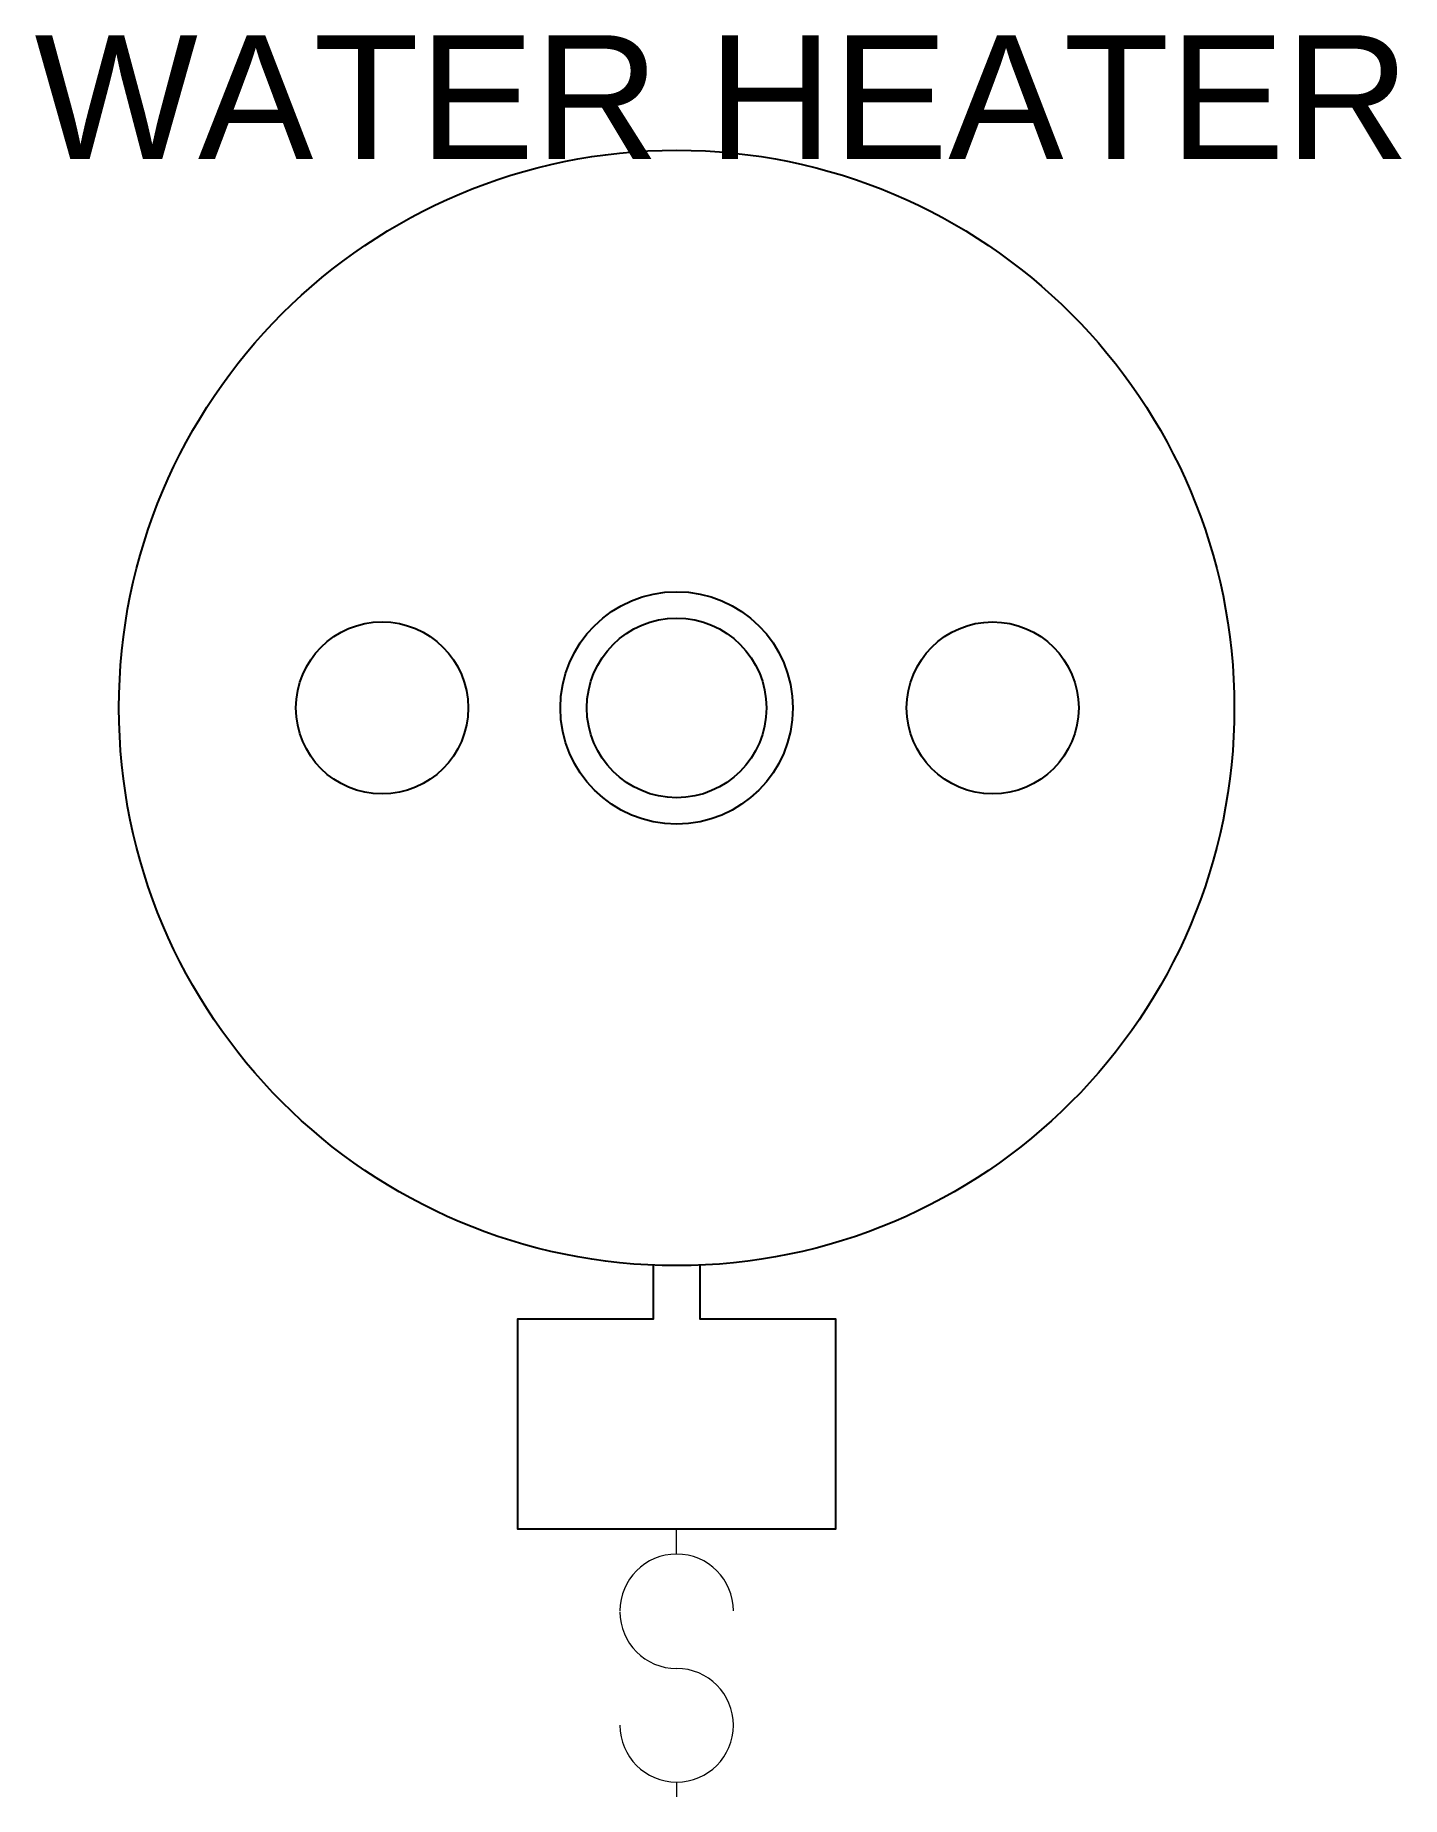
# Model space of a CAD drawing. Header units: inches. Extents: x 234.8 to 256.9, y 193.1 to 221.5.
import ezdxf

# ---------------------------------------------------------------- set-up
doc = ezdxf.new("R2010")
doc.units = ezdxf.units.IN
doc.header["$MEASUREMENT"] = 0
doc.layers.add('M103-Plumbing', color=7, linetype='Continuous', lineweight=9)
doc.styles.get("Standard").update_dxf_attribs({"font": 'Arial.ttf', "height": 2})

msp = doc.modelspace()

# ---------------------------------------------------------------- linework, layer by layer
at = {"layer": 'M103-Plumbing'}
for p, q in [((245.153, 197.009), (245.153, 197.414)), ((245.153, 193.331), (245.153, 193.093))]:
    msp.add_line(p, q, dxfattribs=at)
at = {"layer": 'M103-Plumbing', "lineweight": -3}
msp.add_lwpolyline([(245.528, 201.664), (245.528, 200.804), (247.716, 200.804), (247.716, 197.414), (242.591, 197.414), (242.591, 200.804), (244.778, 200.804), (244.778, 201.664)], dxfattribs=at)
for centre, radius in [((245.153, 210.664), 9), ((245.153, 210.664), 1.876), ((245.153, 210.664), 1.449), ((240.399, 210.664), 1.389), ((250.253, 210.664), 1.388)]:
    msp.add_circle(centre, radius, dxfattribs=at)
at = {"layer": 'M103-Plumbing'}
for centre, start, end in [((245.153, 196.093), 0, 180), ((245.153, 196.079), 180, 270), ((245.153, 194.247), 180, 90)]:
    msp.add_arc(centre, 0.916, start, end, dxfattribs=at)

# ---------------------------------------------------------------- texts
at = {"layer": 'M103-Plumbing', "lineweight": 5}
msp.add_text('WATER HEATER', height=2, dxfattribs=at).set_placement((234.79, 219.52))

doc.saveas('drawing.dxf')
